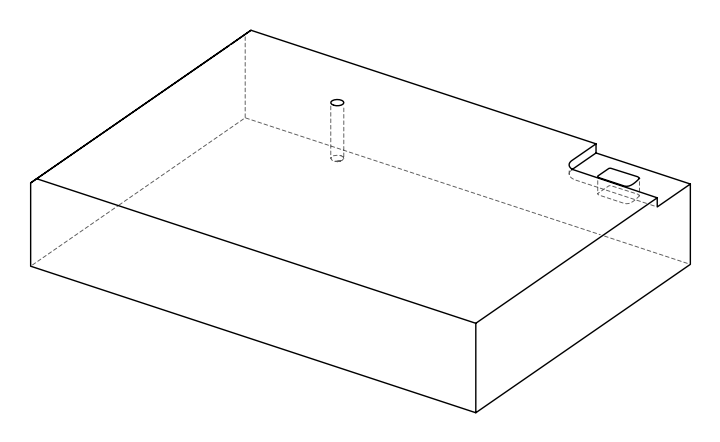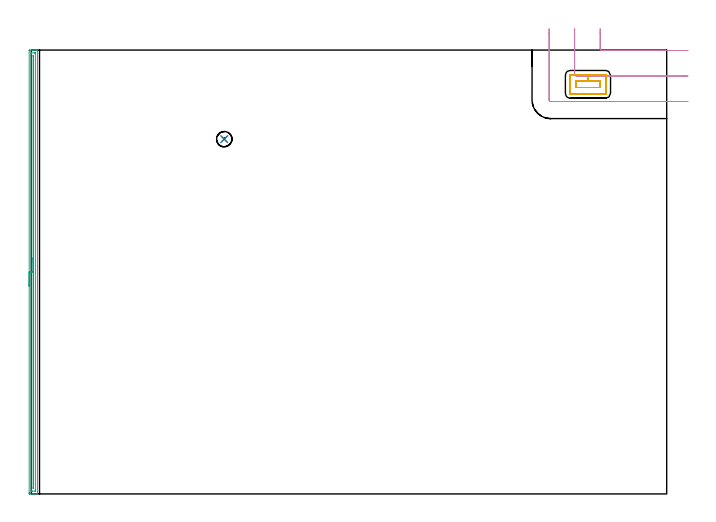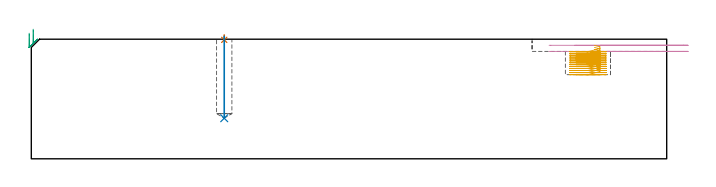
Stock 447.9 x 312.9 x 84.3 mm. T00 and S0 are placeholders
(PLAN: 5 operations, 4 tool changes, 13.3 min)
(1 SPOT_DRILL | STEP1POCKET | NXT0321_9005460120000 | 0.03 min | 0 mm3)
(2 DRILL_BLIND_HOLE_INTO_CENTER | STEP1POCKET | UGT0301_220 | 0.23 min | 4880 mm3)
(3 AREA_MILL | FG_CHAMFER_SURFACE | UGT0205_001 | 7.66 min | 5264 mm3)
(4 MILL_CORNER_NOTCH_RECTANGULAR | CORNER_NOTCH_RECTANGULAR | UGT0201_106 | Follow Part, ap 6, ae 75% | 1.49 min | 39103 mm3)
(5 MILL_RECTANGULAR_POCKET | POCKET_RECTANGULAR_STRAIGHT | UGT0201_014 | Follow Part, ap 1.5, ae 75% | 3.87 min | 10011 mm3)
(TOOL NXT0321_9005460120000 | NC Spot Drill, 142deg, 12mm, Carbide, Uncoated | D12 PA142 FL30 Z2)
(TOOL UGT0301_220 | Twist Drill 10.8 mm | D10.8 PA118 FL92 Z2)
(TOOL UGT0205_001 | Chamfer Mill 20 x 3 x 45 deg. | D20 FL50 Z2)
(TOOL UGT0201_106 | End Mill 24 mm | D24 FL25 Z2)
(TOOL UGT0201_014 | End mill 6 mm | D6 FL24 Z4)
(OP 1 SPOT_DRILL)
G17 G21 G94 G90
T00 M6
G54
G17 G0 G90 X136. Y250.1 S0 M3
G43 Z94.3 H0
G94 G81 G98 Z83.835 F250. R87.3
G80
M5
M2
(OP 2 DRILL_BLIND_HOLE_INTO_CENTER)
G17 G21 G94 G90
T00 M6
G54
G17 G0 G90 X136. Y250.1 S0 M3
G43 Z94.3 H0
G94 G81 G98 Z28.6 F250. R86.3
G80
M5
M2
(OP 3 AREA_MILL)
G17 G21 G94 G90
T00 M6
G54
G17 G0 G90 X-1.5 Y146.45 S1061 M3
G43 Z94.3 H0
Z88.5
G94 G1 Y146.488 Z87.628 F250.
Y146.602 Z86.764
Y146.791 Z85.912
Y147.053 Z85.08
Y147.387 Z84.274
Y147.79 Z83.5
Y148.258 Z82.764
Y148.79 Z82.072
Y149.379 Z81.429
Y150.022 Z80.84
Y150.714 Z80.309
Y151.45 Z79.84
Y152.224 Z79.437
Y153.03 Z79.103
Y153.862 Z78.841
Y154.714 Z78.652
Y155.578 Z78.538
Y156.45 Z78.5
Y312.286
X-1.498 Y312.582
X-1.493 Y312.89 Z78.503
X-1.21 Y312.9 Z78.786
X0.53 Z80.525
X1.944 Z81.941
X3.14 Z83.134
X3.791 Z83.791
X4.083 Z84.082
X4.192 Y312.899 Z84.184
X4.241 Y312.897 Z84.232
X4.297 Y312.89 Z84.288
X4.3 Y312.733 Z84.3
Y0.167
X4.297 Y0.01 Z84.288
X4.193 Y0.002 Z84.185
X4.083 Y0. Z84.082
X3.792 Z83.791
X3.14 Z83.134
X1.074 Z81.071
X-0.34 Z79.656
X-0.938 Z79.058
X-1.104 Z78.892
X-1.21 Y0.002 Z78.786
X-1.493 Y0.01 Z78.503
X-1.498 Y0.318 Z78.5
X-1.5 Y0.614
Y0.912
Y156.45
X-0.086 Z79.914
X-0.085 Y310.239 Z79.915
X-0.084 Y310.5 Z79.916
X-0.08 Y310.816 Z79.92
X-0.079 Y310.886 Z79.921
X0.011 Y310.892 Z80.011
X0.143 Y310.898 Z80.143
X1.881 Y310.9 Z81.881
X2.27 Z82.27
X2.752 Y310.898 Z82.752
X2.857 Y310.892 Z82.857
X2.877 Y310.89 Z82.877
X2.88 Y310.854 Z82.88
X2.883 Y310.763 Z82.883
X2.885 Y310.5 Z82.885
Y2.661
X2.884 Y2.4 Z82.884
X2.88 Y2.084 Z82.88
X2.879 Y2.014 Z82.879
X2.789 Y2.008 Z82.789
X2.657 Y2.002 Z82.657
X0.92 Y2. Z80.92
X0.53 Z80.53
X0.048 Y2.002 Z80.048
X-0.057 Y2.008 Z79.943
X-0.077 Y2.01 Z79.923
X-0.08 Y2.046 Z79.92
X-0.083 Y2.137 Z79.917
X-0.085 Y2.4 Z79.915
X-0.086 Y156.45 Z79.914
X1.328 Z81.328
X1.329 Y308.714 Z81.329
X1.33 Y308.786 Z81.33
X1.335 Y308.86 Z81.335
X1.338 Y308.891 Z81.338
X1.355 Y308.893 Z81.355
X1.4 Y308.894 Z81.4
X1.454 Y308.89 Z81.454
X1.465 Y308.786 Z81.465
X1.469 Y308.714 Z81.469
X1.471 Y308.641 Z81.471
Y4.186
X1.47 Y4.114 Z81.47
X1.465 Y4.04 Z81.465
X1.462 Y4.009 Z81.462
X1.445 Y4.007 Z81.445
X1.4 Y4.006 Z81.4
X1.346 Y4.01 Z81.346
X1.335 Y4.114 Z81.335
X1.331 Y4.186 Z81.331
X1.329 Y4.259 Z81.329
X1.328 Y156.45 Z81.328
Y157.322 Z81.367
Y158.186 Z81.48
Y159.038 Z81.669
Y159.87 Z81.932
Y160.676 Z82.265
Y161.45 Z82.668
Y162.186 Z83.137
Y162.878 Z83.668
Y163.521 Z84.257
Y164.11 Z84.901
Y164.642 Z85.593
Y165.11 Z86.328
Y165.513 Z87.102
Y165.847 Z87.908
Y166.109 Z88.74
Y166.298 Z89.592
Y166.412 Z90.457
Y166.45 Z91.328
G0 Z94.3
M5
M2
(OP 4 MILL_CORNER_NOTCH_RECTANGULAR)
G17 G21 G94 G90
T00 M6
G54
G17 G0 G90 X401. Y327.9 S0 M3
G43 Z94.3 H0
Z80.
G94 G1 Y324.9 F250.
Y313.794 F500.
G3 X402.194 Y312.6 R1.2
G1 X459.9
X462.9 F250.
G0 Z94.3
X383. Y327.9
Z80.
G1 Y324.9
Y295.795 F500.
G3 X384.195 Y294.6 R1.2
G1 X459.9
X462.9 F250.
G0 Z94.3
X365. Y327.9
Z80.
G1 Y324.9
Y277.795 F500.
G3 X366.195 Y276.6 R1.2
G1 X459.9
X462.9 F250.
G0 Z94.3
X401. Y327.9
Z75.7
G1 Y324.9
Y313.794 F500.
G3 X402.194 Y312.6 R1.2
G1 X459.9
X462.9 F250.
G0 Z94.3
X383. Y327.9
Z75.7
G1 Y324.9
Y295.794 F500.
G3 X384.194 Y294.6 R1.2
G1 X459.9
X462.9 F250.
G0 Z94.3
X365. Y327.9
Z75.7
G1 Y324.9
Y277.795 F500.
G3 X366.195 Y276.6 R1.2
G1 X459.9
X462.9 F250.
G0 Z94.3
M5
M2
(OP 5 MILL_RECTANGULAR_POCKET)
G17 G21 G94 G90
T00 M6
G54
G17 G0 G90 X397.016 Y286.5 S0 M3
G43 Z94.3 H0
Z79.947
G94 G1 X400.8 Z78.933 F250.
Y291. Z77.727
X392.4 Z75.476
X384. F500.
Y286.5
X400.8
Y291.
X392.4
Y295.5
X379.9
G3 X379.5 Y295.1 R0.4
G1 Y282.4
G3 X379.9 Y282. R0.4
G1 X404.9
G3 X405.3 Y282.4 R0.4
G1 Y295.1
G3 X404.9 Y295.5 R0.4
G1 X392.4
X391.4
G0 X397.016 Y286.5 Z78.476
G1 X400.8 Z77.462 F250.
Y291. Z76.257
X392.4 Z74.006
X384. F500.
Y286.5
X400.8
Y291.
X392.4
Y295.5
X379.9
G3 X379.5 Y295.1 R0.4
G1 Y282.4
G3 X379.9 Y282. R0.4
G1 X404.9
G3 X405.3 Y282.4 R0.4
G1 Y295.1
G3 X404.9 Y295.5 R0.4
G1 X392.4
X391.4
G0 X397.016 Y286.5 Z77.006
G1 X400.8 Z75.992 F250.
Y291. Z74.786
X392.4 Z72.535
X384. F500.
Y286.5
X400.8
Y291.
X392.4
Y295.5
X379.9
G3 X379.5 Y295.1 R0.4
G1 Y282.4
G3 X379.9 Y282. R0.4
G1 X404.9
G3 X405.3 Y282.4 R0.4
G1 Y295.1
G3 X404.9 Y295.5 R0.4
G1 X392.4
X391.4
G0 X397.016 Y286.5 Z75.535
G1 X400.8 Z74.521 F250.
Y291. Z73.315
X392.4 Z71.065
X384. F500.
Y286.5
X400.8
Y291.
X392.4
Y295.5
X379.9
G3 X379.5 Y295.1 R0.4
G1 Y282.4
G3 X379.9 Y282. R0.4
G1 X404.9
G3 X405.3 Y282.4 R0.4
G1 Y295.1
G3 X404.9 Y295.5 R0.4
G1 X392.4
X391.4
G0 X397.016 Y286.5 Z74.065
G1 X400.8 Z73.051 F250.
Y291. Z71.845
X392.4 Z69.594
X384. F500.
Y286.5
X400.8
Y291.
X392.4
Y295.5
X379.9
G3 X379.5 Y295.1 R0.4
G1 Y282.4
G3 X379.9 Y282. R0.4
G1 X404.9
G3 X405.3 Y282.4 R0.4
G1 Y295.1
G3 X404.9 Y295.5 R0.4
G1 X392.4
X391.4
G0 X397.016 Y286.5 Z72.594
G1 X400.8 Z71.58 F250.
Y291. Z70.374
X392.4 Z68.123
X384. F500.
Y286.5
X400.8
Y291.
X392.4
Y295.5
X379.9
G3 X379.5 Y295.1 R0.4
G1 Y282.4
G3 X379.9 Y282. R0.4
G1 X404.9
G3 X405.3 Y282.4 R0.4
G1 Y295.1
G3 X404.9 Y295.5 R0.4
G1 X392.4
X391.4
G0 X397.016 Y286.5 Z71.123
G1 X400.8 Z70.109 F250.
Y291. Z68.904
X392.4 Z66.653
X384. F500.
Y286.5
X400.8
Y291.
X392.4
Y295.5
X379.9
G3 X379.5 Y295.1 R0.4
G1 Y282.4
G3 X379.9 Y282. R0.4
G1 X404.9
G3 X405.3 Y282.4 R0.4
G1 Y295.1
G3 X404.9 Y295.5 R0.4
G1 X392.4
X391.4
G0 X397.016 Y286.5 Z69.653
G1 X400.8 Z68.639 F250.
Y291. Z67.433
X392.4 Z65.182
X384. F500.
Y286.5
X400.8
Y291.
X392.4
Y295.5
X379.9
G3 X379.5 Y295.1 R0.4
G1 Y282.4
G3 X379.9 Y282. R0.4
G1 X404.9
G3 X405.3 Y282.4 R0.4
G1 Y295.1
G3 X404.9 Y295.5 R0.4
G1 X392.4
X391.4
G0 X397.016 Y286.5 Z68.182
G1 X400.8 Z67.168 F250.
Y291. Z65.963
X392.4 Z63.712
X384. F500.
Y286.5
X400.8
Y291.
X392.4
Y295.5
X379.9
G3 X379.5 Y295.1 R0.4
G1 Y282.4
G3 X379.9 Y282. R0.4
G1 X404.9
G3 X405.3 Y282.4 R0.4
G1 Y295.1
G3 X404.9 Y295.5 R0.4
G1 X392.4
X391.4
G0 X397.016 Y286.5 Z66.712
G1 X400.8 Z65.698 F250.
Y291. Z64.492
X392.4 Z62.241
X384. F500.
Y286.5
X400.8
Y291.
X392.4
Y295.5
X379.9
G3 X379.5 Y295.1 R0.4
G1 Y282.4
G3 X379.9 Y282. R0.4
G1 X404.9
G3 X405.3 Y282.4 R0.4
G1 Y295.1
G3 X404.9 Y295.5 R0.4
G1 X392.4
X391.4
G0 X397.016 Y286.5 Z65.241
G1 X400.8 Z64.227 F250.
Y291. Z63.021
X392.4 Z60.771
X384. F500.
Y286.5
X400.8
Y291.
X392.4
Y295.5
X379.9
G3 X379.5 Y295.1 R0.4
G1 Y282.4
G3 X379.9 Y282. R0.4
G1 X404.9
G3 X405.3 Y282.4 R0.4
G1 Y295.1
G3 X404.9 Y295.5 R0.4
G1 X392.4
X391.4
G0 X397.016 Y286.5 Z63.771
G1 X400.8 Z62.757 F250.
Y291. Z61.551
X392.4 Z59.3
X384. F500.
Y286.5
X400.8
Y291.
X392.4
Y295.5
X379.9
G3 X379.5 Y295.1 R0.4
G1 Y282.4
G3 X379.9 Y282. R0.4
G1 X404.9
G3 X405.3 Y282.4 R0.4
G1 Y295.1
G3 X404.9 Y295.5 R0.4
G1 X392.4
X391.4
G0 Z94.3
M5
M2
